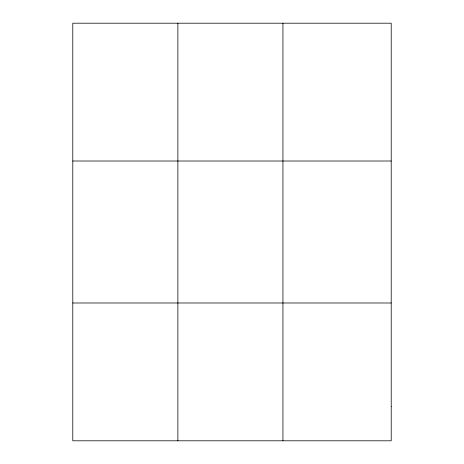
<?xml version="1.0" encoding="UTF-8"?>
<svg xmlns="http://www.w3.org/2000/svg" width="464" height="464" viewBox="0 0 464 464"><rect width="100%" height="100%" fill="white"/><g stroke="black" fill="none" stroke-linecap="round" stroke-linejoin="round"><path stroke-width="0.7" d="M177.869 440.8L177.869 23.2M282.947 440.8L282.947 23.2M72.79 161.008L391.21 161.008M72.79 302.992L391.21 302.992M391.21 406.348L391.21 440.8L72.79 440.8L72.79 23.2L391.21 23.2L391.21 406.348"/></g></svg>
